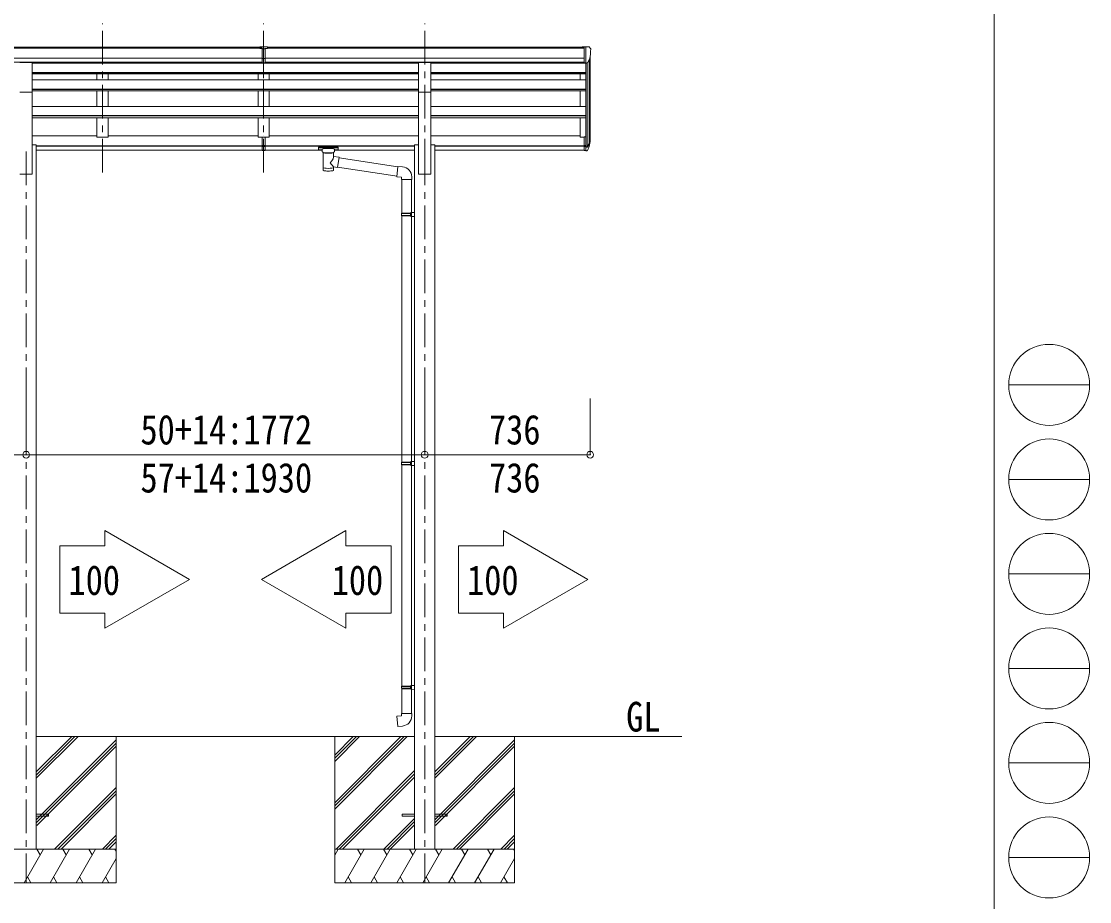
# Model space of a CAD drawing. Units: millimetres at full size, sheet at 1:30; details may follow other scales. Extents: x -8385 to 8479, y -5853 to 5787.
# Drawn here: x 3729 to 8479, y -3379 to 533 of the extents above; entities that cross this region are included whole.
import ezdxf
from ezdxf.enums import TextEntityAlignment as Align

# ---------------------------------------------------------------- set-up
doc = ezdxf.new("R2010")
doc.units = ezdxf.units.MM
doc.header["$LTSCALE"] = 30
doc.header["$PDMODE"] = 32
doc.header["$PDSIZE"] = 30
doc.linetypes.add('CHAIN1', pattern=[8, 5, -1, 1, -1])
for name, color, linetype, lineweight in [('0-0_0', 7, 'Continuous', 9), ('0-1_本体', 4, 'Continuous', 9), ('0-2_部品', 7, 'Continuous', 9), ('0-3_ELV2', 4, 'Continuous', 9), ('0-6_OTH_LINE', 7, 'Continuous', 9), ('0-8_PARTS2', 5, 'CHAIN1', 9), ('F-0_240', 7, 'Continuous', 9)]:
    doc.layers.add(name, color=color, linetype=linetype, lineweight=lineweight)
doc.styles.add('ＭＳ ゴシック', font='')
doc.styles.get('ＭＳ ゴシック').set_extended_font_data('MS Gothic')

msp = doc.modelspace()

# ---------------------------------------------------------------- linework, layer by layer
at = {"layer": '0-0_0'}
for p, q in [((3795.33, -2645.47), (5476.93, -2645.47)), ((3795.33, -2831.1), (3980.96, -2645.47)), ((3795.33, -2816.96), (3966.82, -2645.47)), ((3795.33, -2802.82), (3952.68, -2645.47)), ((4150.13, -2645.47), (4150.13, -3295.47)), ((5122.13, -2939.65), (5416.31, -2645.47)), ((5122.13, -2953.79), (5430.45, -2645.47)), ((5122.13, -2967.93), (5444.59, -2645.47)), ((5122.13, -2755.8), (5232.46, -2645.47)), ((5122.13, -2741.66), (5218.32, -2645.47)), ((5122.13, -2727.52), (5204.18, -2645.47)), ((6665.61, -2645.47), (5567.33, -2645.47)), ((5567.33, -2831.1), (5752.96, -2645.47)), ((5567.33, -2816.96), (5738.82, -2645.47)), ((5567.33, -2802.82), (5724.68, -2645.47)), ((5922.13, -2645.47), (5922.13, -3295.47)), ((3795.33, -3014.95), (4150.13, -2660.15)), ((3795.33, -3029.09), (4150.13, -2674.29)), ((3797.59, -3040.97), (4150.13, -2688.44)), ((5567.33, -3014.95), (5922.13, -2660.15)), ((5567.33, -3029.09), (5922.13, -2674.29)), ((5569.59, -3040.97), (5922.13, -2688.44)), ((5128.44, -3145.47), (5476.93, -2796.98)), ((5142.58, -3145.47), (5476.93, -2811.13)), ((5156.73, -3145.47), (5476.93, -2825.27)), ((3876.94, -3145.47), (4150.13, -2872.28)), ((3891.08, -3145.47), (4150.13, -2886.43)), ((5648.94, -3145.47), (5922.13, -2872.28)), ((5663.08, -3145.47), (5922.13, -2886.43)), ((3905.23, -3145.47), (4150.13, -2900.57)), ((5677.23, -3145.47), (5922.13, -2900.57)), ((5340.57, -3145.47), (5476.93, -3009.11)), ((5354.72, -3145.47), (5476.93, -3023.26)), ((5368.86, -3145.47), (5476.93, -3037.4)), ((4089.07, -3145.47), (4150.13, -3084.41)), ((5861.07, -3145.47), (5922.13, -3084.41)), ((4103.22, -3145.47), (4150.13, -3098.56)), ((4117.36, -3145.47), (4150.13, -3112.7)), ((5875.22, -3145.47), (5922.13, -3098.56)), ((5889.36, -3145.47), (5922.13, -3112.7)), ((4150.13, -3145.47), (3350.13, -3145.47)), ((3741.29, -3295.47), (3827.89, -3145.47)), ((3812.89, -3171.45), (3797.89, -3145.47)), ((3856.76, -3295.47), (3943.36, -3145.47)), ((3928.36, -3171.45), (3913.36, -3145.47)), ((3972.23, -3295.47), (4058.83, -3145.47)), ((4028.83, -3145.47), (4043.83, -3171.45)), ((4144.3, -3145.47), (4150.13, -3155.57)), ((5922.13, -3145.47), (5122.13, -3145.47)), ((5122.13, -3172.98), (5138.01, -3145.47)), ((5166.88, -3295.47), (5253.48, -3145.47)), ((5238.48, -3171.45), (5223.48, -3145.47)), ((5282.35, -3295.47), (5368.95, -3145.47)), ((5353.95, -3171.45), (5338.95, -3145.47)), ((5397.82, -3295.47), (5484.42, -3145.47)), ((5469.42, -3171.45), (5454.42, -3145.47)), ((5513.29, -3295.47), (5599.89, -3145.47)), ((5584.89, -3171.45), (5569.89, -3145.47)), ((5628.76, -3295.47), (5715.36, -3145.47)), ((5700.36, -3171.45), (5685.36, -3145.47)), ((5744.23, -3295.47), (5830.83, -3145.47)), ((5800.83, -3145.47), (5815.83, -3171.45)), ((5916.3, -3145.47), (5922.13, -3155.57)), ((4087.7, -3295.47), (4150.13, -3187.33)), ((5859.7, -3295.47), (5922.13, -3187.33)), ((3756.29, -3269.49), (3771.29, -3295.47)), ((3871.76, -3269.49), (3886.76, -3295.47)), ((3987.23, -3269.49), (4002.23, -3295.47)), ((4102.7, -3269.49), (4117.7, -3295.47)), ((5181.88, -3269.49), (5196.87, -3295.47)), ((5297.35, -3269.49), (5312.35, -3295.47)), ((5412.82, -3269.49), (5427.82, -3295.47)), ((5528.29, -3269.49), (5543.29, -3295.47)), ((5643.76, -3269.49), (5658.76, -3295.47)), ((5759.23, -3269.49), (5774.23, -3295.47)), ((5874.7, -3269.49), (5889.7, -3295.47))]:
    msp.add_line(p, q, dxfattribs=at)
for points in [[(3350.13, -2645.47), (3350.13, -3295.47), (4150.13, -3295.47)], [(5122.13, -2645.47), (5122.13, -3295.47), (5922.13, -3295.47)]]:
    msp.add_lwpolyline(points, dxfattribs=at)
at = {"layer": '0-1_本体'}
for p, q in [((-199.37, 418.65), (4799.63, 418.65)), ((-199.37, 413.3), (4799.63, 413.3)), ((4822.63, 418.65), (6231.63, 418.65)), ((4822.63, 413.3), (6231.63, 413.3)), ((6258.13, 17.65), (6258.13, 381.9)), ((-199.37, 369.77), (4799.63, 369.77)), ((-199.37, 352.1), (4799.63, 352.1)), ((3777.63, 349.61), (4799.63, 349.61)), ((3777.63, 347.26), (4806.13, 347.26)), ((4065.13, 349.73), (4065.13, 347.26)), ((4115.13, 349.73), (4115.13, 347.26)), ((4781.13, 349.73), (4781.13, 347.26)), ((4806.13, 299.98), (4806.13, 347.26)), ((4806.13, 347.26), (5494.63, 347.26)), ((4812.63, 369.77), (6231.63, 369.77)), ((4812.63, 352.1), (6231.63, 352.1)), ((4812.63, 349.61), (5494.63, 349.61)), ((4831.13, 349.73), (4831.13, 347.26)), ((5549.63, 349.61), (6231.63, 349.61)), ((5549.63, 347.26), (6238.13, 347.26)), ((6238.13, 347.27), (6238.13, 19.82)), ((6244.13, 347.74), (6244.13, -24.61)), ((6253.85, 363.1), (6253.85, -6.61)), ((3777.63, 305.07), (4806.13, 305.07)), ((3777.63, 303.67), (4806.13, 303.67)), ((3777.63, 299.98), (4806.13, 299.98)), ((4065.13, 299.98), (4065.13, 272.74)), ((4115.13, 299.98), (4115.13, 272.74)), ((4781.13, 299.98), (4781.13, 272.74)), ((4806.13, 305.07), (5494.63, 305.07)), ((4806.13, 303.67), (5494.63, 303.67)), ((4806.13, 299.98), (5494.63, 299.98)), ((4831.13, 299.98), (4831.13, 272.74)), ((5549.63, 305.07), (6238.13, 305.07)), ((5549.63, 303.67), (6238.13, 303.67)), ((5549.63, 299.98), (6238.13, 299.98)), ((6213.13, 272.74), (6213.13, 299.98)), ((3777.63, 272.74), (4806.13, 272.74)), ((5549.63, 272.74), (6238.13, 272.74)), ((3777.63, 232.01), (4806.13, 232.01)), ((3777.63, 230.52), (4806.13, 230.52)), ((3777.63, 223.71), (4806.13, 223.71)), ((3777.63, -145.47), (3777.63, 218.47)), ((4065.13, 223.71), (4065.13, 154.22)), ((4115.13, 223.71), (4115.13, 154.22)), ((4781.13, 223.71), (4781.13, 154.22)), ((4806.13, 232.01), (5494.63, 232.01)), ((4806.13, 230.52), (5494.63, 230.52)), ((4806.13, 223.71), (5494.63, 223.71)), ((4831.13, 223.71), (4831.13, 154.22)), ((5494.63, -145.47), (5494.63, 218.47)), ((5549.63, 232.01), (6238.13, 232.01)), ((5549.63, 230.52), (6238.13, 230.52)), ((5549.63, 223.71), (6238.13, 223.71)), ((5549.63, -145.47), (5549.63, 218.47)), ((6213.13, 154.22), (6213.13, 223.71)), ((3777.63, 154.22), (4806.13, 154.22)), ((4806.13, 154.22), (4806.13, 103.95)), ((4806.13, 154.22), (5494.63, 154.22)), ((5549.63, 154.22), (6238.13, 154.22)), ((3777.63, 114.91), (4806.13, 114.91)), ((3777.63, 113.43), (4806.13, 113.43)), ((3777.63, 103.95), (4806.13, 103.95)), ((4065.13, 103.95), (4065.13, 19)), ((4781.13, 103.95), (4781.13, 19)), ((4806.13, 114.91), (5494.63, 114.91)), ((4806.13, 113.43), (5494.63, 113.43)), ((4806.13, 103.95), (5494.63, 103.95)), ((5549.63, 114.91), (6238.13, 114.91)), ((5549.63, 113.43), (6238.13, 113.43)), ((5549.63, 103.95), (6238.13, 103.95)), ((6213.13, 19), (6213.13, 103.95)), ((3777.63, 23.8), (4065.13, 23.8)), ((4115.13, 23.8), (4781.13, 23.8)), ((4831.13, 23.8), (5494.63, 23.8)), ((5549.63, 23.8), (6213.13, 23.8)), ((6231.63, 19), (6213.13, 19)), ((3777.63, -15.47), (3795.13, -15.47)), ((3795.13, -15.47), (3795.13, -3145.47)), ((3795.13, -20.51), (4799.63, -20.51)), ((3795.13, -21.89), (4799.63, -21.89)), ((3795.13, -39.07), (4799.63, -39.07)), ((4812.63, -20.51), (5476.93, -20.51)), ((4812.63, -21.89), (5476.93, -21.89)), ((4812.63, -39.07), (5066.63, -39.07)), ((5120.63, -39.07), (5476.93, -39.07)), ((5476.93, -15.47), (5494.63, -15.47)), ((5476.93, -15.47), (5476.93, -3145.47)), ((5549.63, -15.47), (5567.33, -15.47)), ((5567.33, -15.47), (5567.33, -3145.47)), ((5567.33, -20.51), (6231.63, -20.51)), ((5567.33, -21.89), (6231.63, -21.89)), ((5567.33, -39.07), (6231.63, -39.07)), ((3722.63, -145.47), (3777.63, -145.47)), ((5494.63, -145.47), (5549.63, -145.47))]:
    msp.add_line(p, q, dxfattribs=at)
for points in [[(4806.13, 223.71), (4806.13, 272.74), (5494.63, 272.74)], [(4115.13, 103.95), (4115.13, 19), (4065.13, 19)], [(4831.13, 103.95), (4831.13, 19), (4781.13, 19)]]:
    msp.add_lwpolyline(points, dxfattribs=at)
at = {"layer": '0-2_部品'}
for p, q in [((4789.63, 412.22), (4789.63, 420.06)), ((4789.63, 412.22), (4799.63, 412.22)), ((4806.13, 411.4), (4799.63, 411.8)), ((4799.63, 410.22), (4812.63, 410.22)), ((4812.63, 411.74), (4806.13, 411.42)), ((4812.63, 348.59), (4812.63, 413.87)), ((6231.63, 420.25), (6221.63, 420.16)), ((6221.63, 418.65), (6221.63, 420.16)), ((6231.63, 348.27), (6231.63, 420.25)), ((6250.13, 420.25), (6231.63, 420.25)), ((6238.13, 347.27), (6238.13, 420.25)), ((6250.13, 420.25), (6252.46, 420.11)), ((6253.22, 419.68), (6257.29, 413.88)), ((6260.13, 410.88), (6260.13, 410.25)), ((3722.63, 350.38), (3777.63, 350.38)), ((3777.63, 218.31), (3777.63, 350.38)), ((4799.63, 368.7), (4806.13, 368.54)), ((4799.63, 349.65), (4806.13, 349.26)), ((4806.13, 368.54), (4812.63, 368.7)), ((4806.13, 349.26), (4812.63, 349.65)), ((5494.63, 350.38), (5549.63, 350.38)), ((5494.63, 218.31), (5494.63, 350.38)), ((5549.63, 218.31), (5549.63, 350.38)), ((6231.63, 348.27), (6238.13, 348.27)), ((6238.13, 347.27), (6243.34, 347.59)), ((6245.76, 349.08), (6255.03, 365.15)), ((3722.63, 218.31), (3777.63, 218.31)), ((5494.63, 218.31), (5549.63, 218.31)), ((4799.63, -18.49), (4799.63, 19)), ((4806.13, 23.8), (4806.13, 23.8)), ((4812.63, -18.49), (4812.63, 19)), ((6231.63, 19.82), (6231.63, -41.24)), ((6231.63, 19.82), (6238.13, 19.82)), ((6238.13, 19.82), (6238.13, -42.06)), ((4799.63, -18.49), (4812.63, -18.49)), ((4799.63, -40.73), (4799.63, -18.49)), ((4799.63, -23.89), (4812.63, -23.89)), ((4799.63, -39.67), (4806.13, -40.06)), ((4806.13, -40.06), (4812.63, -39.67)), ((4812.63, -40.73), (4812.63, -18.49)), ((5050.13, -26.95), (5050.13, -37.71)), ((5050.13, -27.14), (5050.13, -28.68)), ((5052.13, -26.29), (5135.13, -26.29)), ((5052.13, -28.47), (5135.13, -28.47)), ((5052.13, -38.38), (5066.63, -38.38)), ((5066.63, -45.18), (5066.63, -34.91)), ((5120.63, -45.18), (5120.63, -34.91)), ((5120.63, -38.38), (5135.13, -38.38)), ((5137.13, -26.95), (5137.13, -37.71)), ((6231.63, -18.49), (6238.13, -18.49)), ((6231.63, -23.89), (6238.13, -23.89)), ((6231.63, -41.24), (6238.13, -41.24)), ((6238.13, -24.89), (6243.27, -24.89)), ((6238.13, -26.89), (6242.98, -26.89)), ((6238.13, -42.06), (6242.98, -42.06)), ((6244.56, -24.14), (6254.32, -5.72)), ((6255.74, -6.22), (6245.57, -25.39)), ((6253.15, -23.07), (6245.57, -40.56)), ((5070.73, -49.68), (5070.71, -129.98)), ((5116.53, -67.26), (5116.53, -49.67)), ((5141.75, -71.16), (5116.53, -67.25)), ((5141.75, -71.16), (5134.73, -116.42)), ((5402.84, -113.73), (5141.44, -73.18)), ((5116.55, -129.98), (5116.53, -113.35)), ((5116.53, -113.6), (5134.73, -116.42)), ((5399.17, -155.66), (5135, -114.68)), ((5423.85, -113.55), (5403.02, -111.72)), ((5418.93, -169.29), (5464.93, -169.29)), ((5420.93, -169.29), (5420.93, -319.53)), ((5462.93, -169.29), (5462.93, -316.97)), ((5464.93, -169.29), (5464.93, -158.38)), ((5418.93, -321.53), (5419.93, -319.53)), ((5418.93, -321.53), (5462.93, -321.53)), ((5418.93, -321.53), (5418.93, -329.53)), ((5418.93, -329.53), (5462.93, -329.53)), ((5418.93, -329.53), (5419.93, -331.53)), ((5419.93, -319.53), (5462.93, -319.53)), ((5419.93, -331.53), (5462.93, -331.53)), ((5420.93, -331.53), (5420.93, -1425.72)), ((5458.45, -321.53), (5458.02, -319.53)), ((5460.93, -317.03), (5476.93, -316.56)), ((5460.93, -319.03), (5460.93, -317.03)), ((5460.93, -319.03), (5462.93, -319.03)), ((5460.93, -334.03), (5460.93, -332.03)), ((5476.93, -316.56), (5476.93, -334.5)), ((5460.93, -334.03), (5476.93, -334.5)), ((5462.93, -334.09), (5462.93, -1423.16)), ((5460.93, -1423.22), (5476.93, -1422.75)), ((5460.93, -1425.22), (5460.93, -1423.22)), ((5476.93, -1422.75), (5476.93, -1440.69)), ((5418.93, -1427.72), (5419.93, -1425.72)), ((5418.93, -1427.72), (5462.93, -1427.72)), ((5418.93, -1427.72), (5418.93, -1435.72)), ((5418.93, -1435.72), (5462.93, -1435.72)), ((5418.93, -1435.72), (5419.93, -1437.72)), ((5419.93, -1425.72), (5462.93, -1425.72)), ((5419.93, -1437.72), (5462.93, -1437.72)), ((5420.93, -1437.72), (5420.93, -2420.88)), ((5458.45, -1427.72), (5458.02, -1425.72)), ((5460.93, -1425.22), (5462.93, -1425.22)), ((5460.93, -1440.22), (5460.93, -1438.22)), ((5460.93, -1440.22), (5476.93, -1440.69)), ((5462.93, -1440.28), (5462.93, -2418.32)), ((5418.93, -2422.88), (5419.93, -2420.88)), ((5419.93, -2420.88), (5462.93, -2420.88)), ((5458.45, -2422.88), (5458.02, -2420.88)), ((5460.93, -2418.38), (5476.93, -2417.91)), ((5460.93, -2420.38), (5460.93, -2418.38)), ((5460.93, -2420.38), (5462.93, -2420.38)), ((5476.93, -2417.91), (5476.93, -2435.85)), ((5418.93, -2422.88), (5462.93, -2422.88)), ((5418.93, -2422.88), (5418.93, -2430.88)), ((5418.93, -2430.88), (5462.93, -2430.88)), ((5418.93, -2430.88), (5419.93, -2432.88)), ((5419.93, -2432.88), (5462.93, -2432.88)), ((5420.93, -2432.88), (5420.93, -2542.88)), ((5460.93, -2435.38), (5460.93, -2433.38)), ((5460.93, -2435.38), (5476.93, -2435.85)), ((5462.93, -2435.44), (5462.93, -2542.88)), ((5418.93, -2542.88), (5464.93, -2542.88)), ((5418.93, -2552.88), (5418.93, -2542.88)), ((5464.93, -2542.88), (5464.93, -2553.79))]:
    msp.add_line(p, q, dxfattribs=at)
for points in [[(4789.63, 420.06), (4807.63, 420.22), (4822.63, 420.09)], [(4812.63, 348.59), (4806.13, 348.19), (4799.63, 348.59), (4799.63, 413.93)], [(4812.63, 412.26), (4822.63, 412.35), (4822.63, 420.09)], [(4812.63, 367.6), (4809.37, 367.51), (4806.13, 367.43), (4802.89, 367.51), (4799.63, 367.6)], [(4812.63, -40.73), (4806.13, -41.13), (4799.63, -40.73)], [(5050.13, -26.95), (5050.17, -26.76), (5050.25, -26.62), (5050.35, -26.53), (5050.45, -26.47), (5050.57, -26.42), (5050.87, -26.36), (5051.36, -26.31), (5051.9, -26.29), (5052.13, -26.29)], [(5050.13, -37.71), (5050.17, -37.91), (5050.25, -38.04), (5050.35, -38.14), (5050.45, -38.2), (5050.57, -38.24), (5050.87, -38.31), (5051.36, -38.35), (5051.9, -38.37), (5052.13, -38.38)], [(5066.67, -45.13), (5066.65, -45.48), (5066.89, -46.44), (5067.41, -47.32), (5068.22, -48.16), (5069.33, -48.96), (5070.73, -49.68)], [(5116.53, -49.67), (5116.76, -49.58), (5118.12, -48.84), (5119.23, -48), (5119.99, -47.13), (5120.45, -46.23), (5120.62, -45.34)], [(5135.13, -26.29), (5135.48, -26.29), (5136.01, -26.32), (5136.46, -26.37), (5136.77, -26.45), (5136.94, -26.54), (5137.06, -26.68), (5137.12, -26.86), (5137.13, -26.95)], [(5135.13, -38.38), (5135.48, -38.37), (5136.01, -38.35), (5136.46, -38.3), (5136.77, -38.22), (5136.94, -38.12), (5137.06, -37.98), (5137.12, -37.8), (5137.13, -37.71)], [(5403.02, -111.72), (5399.01, -157.55), (5418.93, -159.29), (5418.93, -169.29)], [(5458.45, -321.53), (5458.45, -329.53), (5458.02, -331.53)], [(5460.93, -332.03), (5462.93, -332.03), (5462.93, -319.03)], [(5458.45, -1427.72), (5458.45, -1435.72), (5458.02, -1437.72)], [(5460.93, -1438.22), (5462.93, -1438.22), (5462.93, -1425.22)], [(5460.93, -2433.38), (5462.93, -2433.38), (5462.93, -2420.38)], [(5458.45, -2422.88), (5458.45, -2430.88), (5458.02, -2432.88)], [(5423.85, -2598.62), (5403.02, -2600.45), (5399.01, -2554.62), (5418.93, -2552.88)]]:
    msp.add_lwpolyline(points, dxfattribs=at)
for centre, radius, start, end in [((6252.4, 419.11), 1, 35, 86.5), ((6058.13, 410.25), 202, 347.09739, 0), ((6257.13, 410.88), 3, 0, 87), ((6243.16, 350.58), 3, 273.5, 330), ((6124.91, 13.01), 133.22, 344.28698, 356.72013), ((6170.18, 20.23), 88.05, 342.78929, 2.77608), ((6169.47, 15.95), 89.07, 345.58812, 5.50424), ((6242.98, -23.89), 3, 270, 330), ((6242.98, -39.06), 3, 270, 330), ((6243.27, -23.39), 1.5, 270, 330), ((5419.93, -158.38), 45, 0, 85), ((5419.93, -2553.79), 45, 275, 0)]:
    msp.add_arc(centre, radius, start, end, dxfattribs=at)
for centre, major_axis, ratio, start_param, end_param in [((4830.7, 409.91), (24.57, -1.51), 0.121868, 3.1422238, 3.1491027), ((5052.13, -28.68), (2, 0), 0.109601, 1.5707963, 3.1415927), ((5093.63, -34.91), (27, 0), 0.122176, 6.2831853, 9.424778), ((5104.63, -45.18), (16, 0), 0.361356, 6.2636979, 6.2831853), ((5135.13, -28.68), (2, 0), 0.109601, 0, 1.5707963), ((5093.64, -50.14), (-22.91, 0.42), 0.072511, 0.0008029, 1.5715993), ((5093.64, -51.76), (-22.91, 0.42), 0.072511, 0.0008029, 1.5715993), ((5093.62, -50.14), (22.92, 0.42), 0.07247, 4.71158, 6.2823764), ((5093.62, -51.76), (22.92, 0.42), 0.07247, 4.71158, 6.2823764), ((5093.63, -93.8), (-22.81, -26.62), 0.234429, 1.6855472, 3.1268519), ((5093.63, -129.98), (22.92, 0), 0.101955, 3.1415499, 6.2833984), ((5093.63, -117.53), (22.91, 0), 0.122865, 3.1415927, 6.2831853), ((5096.19, -91.15), (20.32, -22.25), 0.045535, 0.0389954, 1.3075346)]:
    msp.add_ellipse(centre, major_axis=major_axis, ratio=ratio, start_param=start_param, end_param=end_param, dxfattribs=at)
at = {"layer": '0-3_ELV2'}
for p, q in [((3795.33, -2990.97), (3850.13, -2990.97)), ((3850.13, -2990.97), (3850.13, -2999.97)), ((5422.13, -2990.97), (5422.13, -2999.97)), ((5422.13, -2990.97), (5476.93, -2990.97)), ((5567.33, -2990.97), (5622.13, -2990.97)), ((5622.13, -2990.97), (5622.13, -2999.97)), ((3795.33, -2999.97), (3850.13, -2999.97)), ((5422.13, -2999.97), (5476.93, -2999.97)), ((5567.33, -2999.97), (5622.13, -2999.97))]:
    msp.add_line(p, q, dxfattribs=at)
at = {"layer": '0-6_OTH_LINE', "color": 6}
for p, q in [((3750.13, -1392.97), (3750.13, -1142.97)), ((5522.13, -1392.97), (5522.13, -1142.97)), ((6258.13, -1392.97), (6258.13, -1142.97)), ((3750.13, -1392.97), (850.13, -1392.97)), ((6258.13, -1392.97), (3750.13, -1392.97))]:
    msp.add_line(p, q, dxfattribs=at)
at = {"layer": '0-6_OTH_LINE'}
for p, q in [((4100.27, -1729.98), (4100.27, -1797.18)), ((5171.99, -1729.98), (5171.99, -1797.18)), ((5872.27, -1729.98), (5872.27, -1797.18)), ((4100.27, -2096.78), (3899.87, -2096.78)), ((4100.27, -2096.78), (4100.27, -2163.98)), ((5171.99, -2096.78), (5372.39, -2096.78)), ((5171.99, -2096.78), (5171.99, -2163.98)), ((5872.27, -2096.78), (5671.87, -2096.78)), ((5872.27, -2096.78), (5872.27, -2163.98))]:
    msp.add_line(p, q, dxfattribs=at)
for points in [[(4100.27, -2163.98), (4476.12, -1946.98), (4100.27, -1729.98)], [(5171.99, -2163.98), (4796.14, -1946.98), (5171.99, -1729.98)], [(5872.27, -2163.98), (6248.12, -1946.98), (5872.27, -1729.98)], [(4100.27, -1797.18), (3899.87, -1797.18), (3899.87, -2096.78)], [(5171.99, -1797.18), (5372.39, -1797.18), (5372.39, -2096.78)], [(5872.27, -1797.18), (5671.87, -1797.18), (5671.87, -2096.78)]]:
    msp.add_lwpolyline(points, dxfattribs=at)
at = {"layer": '0-6_OTH_LINE', "color": 6}
for p in [(3750.13, -1392.97), (5522.13, -1392.97), (6258.13, -1392.97)]:
    msp.add_point(p, dxfattribs=at)
at = {"layer": '0-8_PARTS2'}
for p, q in [((4090.13, -139.27), (4090.13, 523.26)), ((4806.13, -139.27), (4806.13, 523.26)), ((5522.13, -139.27), (5522.13, 523.26)), ((3750.13, -45.47), (3750.13, -3295.47)), ((5522.13, -45.47), (5522.13, -3295.47))]:
    msp.add_line(p, q, dxfattribs=at)
at = {"layer": 'F-0_240', "color": 5}
msp.add_line((8054.55, 5787.34), (8054.55, -5852.66), dxfattribs=at)
at = {"layer": 'F-0_240', "color": 4}
for p, q in [((8118.66, -1082.66), (8478.66, -1082.66)), ((8118.66, -1502.66), (8478.66, -1502.66)), ((8118.66, -1922.66), (8478.66, -1922.66)), ((8118.66, -2342.66), (8478.66, -2342.66)), ((8118.66, -2762.66), (8478.66, -2762.66)), ((8118.66, -3182.66), (8478.66, -3182.66))]:
    msp.add_line(p, q, dxfattribs=at)
for centre in [(8298.66, -1082.66), (8298.66, -1502.66), (8298.66, -1922.66), (8298.66, -2342.66), (8298.66, -2762.66), (8298.66, -3182.66)]:
    msp.add_circle(centre, 180, dxfattribs=at)

# ---------------------------------------------------------------- texts
at = {"layer": '0-0_0', "style": 'ＭＳ ゴシック', "width": 0.85}
msp.add_text('GL', height=132, dxfattribs=at).set_placement((6418.01, -2662.91), align=Align.BOTTOM_LEFT)
at = {"layer": '0-6_OTH_LINE', "style": 'ＭＳ ゴシック', "width": 0.85}
for s, p in [('50+14:1772', (4258.39, -1386.97)), ('736', (5808.08, -1386.97)), ('57+14:1930', (4258.39, -1600.52)), ('736', (5808.08, -1600.52)), ('100', (3938.59, -2055.74)), ('100', (5108.67, -2055.74)), ('100', (5710.59, -2055.74))]:
    msp.add_text(s, height=132, dxfattribs=at).set_placement(p, align=Align.BOTTOM_LEFT)

doc.saveas('drawing.dxf')
